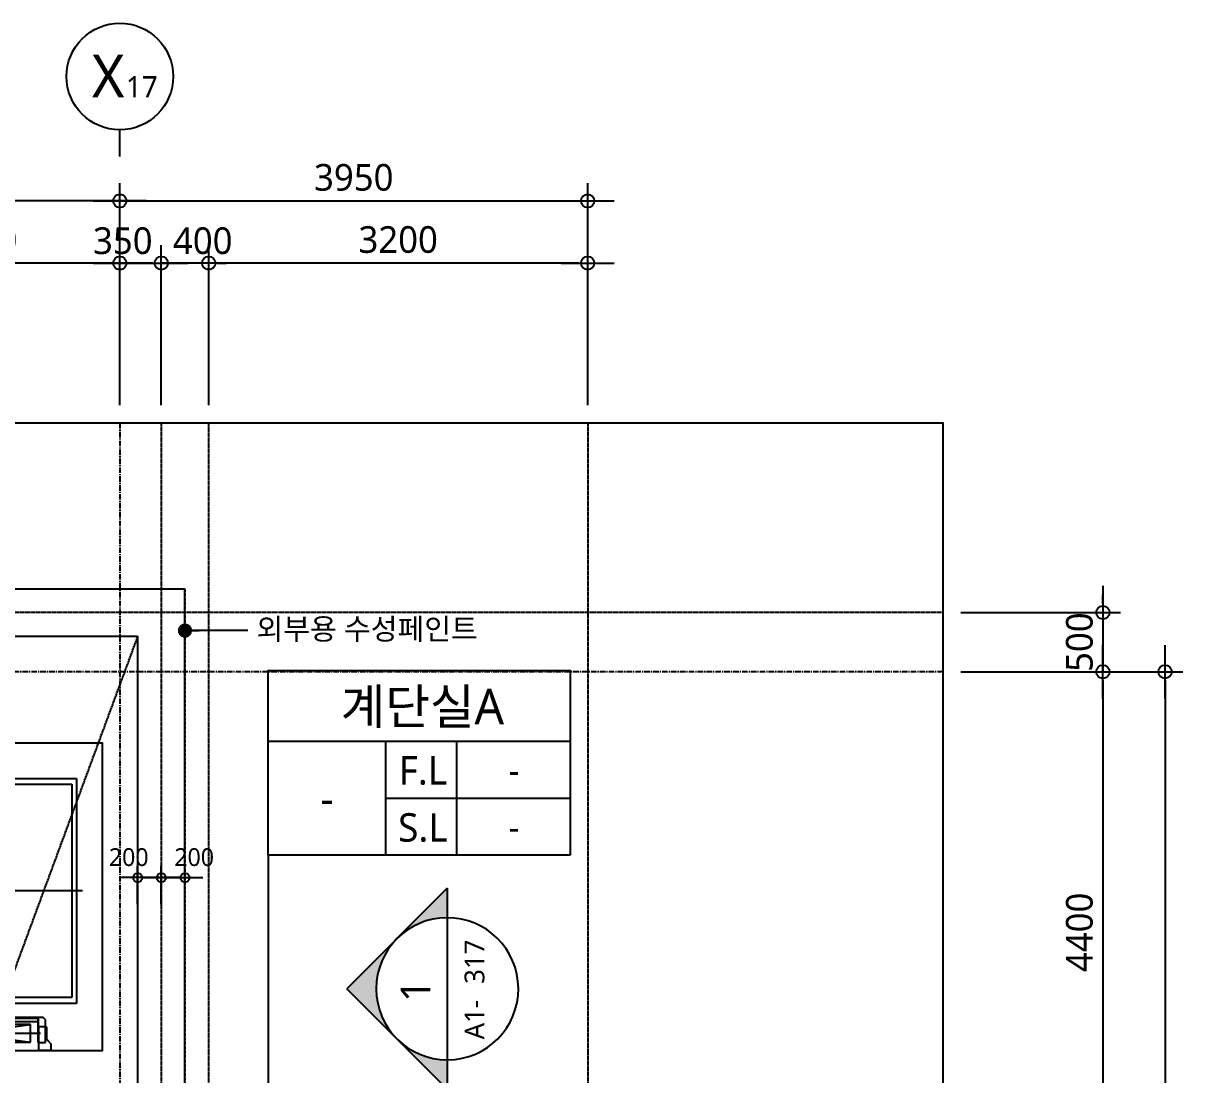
# Model space of a CAD drawing. Header units: millimetres. Extents: x -65167 to 413267, y -17142 to 66587.
# Drawn here: x 167254 to 177045, y 32335 to 41213 of the extents above; entities that cross this region are included whole.
import ezdxf
from ezdxf.enums import TextEntityAlignment as Align

# ---------------------------------------------------------------- set-up
doc = ezdxf.new("R2010")
doc.units = ezdxf.units.MM
doc.header["$LTSCALE"] = 75
doc.header["$MEASUREMENT"] = 0
doc.header["$PDSIZE"] = -10
doc.linetypes.add('-HID', pattern=[2.5, 1.5, -1])
doc.linetypes.add('CENTER', pattern=[2, 1.25, -0.25, 0.25, -0.25])
doc.layers.get('0').update_dxf_attribs({"linetype": 'CONTINUOUS'})
doc.layers.get('Defpoints').update_dxf_attribs({"color": 171, "linetype": 'CONTINUOUS'})
for name, color, linetype in [('CEN(ST)', 1, 'CENTER'), ('CON', 2, 'CONTINUOUS'), ('ELEV', 253, 'CONTINUOUS'), ('HID-CON', 251, '-HID'), ('LED', 7, 'CONTINUOUS'), ('NDIM', 7, 'CONTINUOUS'), ('SYM', 7, 'CONTINUOUS'), ('SYM(AXIS)', 7, 'CONTINUOUS'), ('TEXT', 3, 'CONTINUOUS'), ('TEXT(AXIS)', 2, 'CONTINUOUS'), ('TEXT(MIN)', 7, 'CONTINUOUS'), ('TEXT(실명)', 3, 'CONTINUOUS'), ('TEXT-기입', 6, 'CONTINUOUS'), ('TITLE', 7, 'CONTINUOUS')]:
    doc.layers.add(name, color=color, linetype=linetype)
doc.styles.add('CGS', font='cgse', dxfattribs={"bigfont": 'cgs'})
doc.styles.add('나눔바른고딕', font='NanumBarunGothic.ttf')
doc.dimstyles.new('NDIM 1200', dxfattribs={"dimscale": 75, "dimtxt": 3, "dimasz": 1, "dimexe": 2, "dimexo": 2, "dimgap": 1, "dimtad": 1, "dimdec": 0, "dimdsep": 46, "dimtxsty": 'CGS', "dimblk": 'DOT0', "dimcen": 1, "dimdle": 8, "dimclrd": 256, "dimclre": 256, "dimclrt": 256, "dimadec": 0, "dimazin": 0, "dimtfac": 1, "dimtdec": 0, "dimtix": 1, "dimtmove": 2, "dimatfit": 3, "dimldrblk": 'DOT0', "dimfxl": 1, "dimtolj": 1, "dimtzin": 0, "dimlwd": -1, "dimlwe": -1, "dimarcsym": 0})

# ---------------------------------------------------------------- blocks, each defined once
blk = doc.blocks.new('중층평면도')
at = {"layer": 'CEN(ST)', "ltscale": 0.1}
for p, q in [((80387.5, -6404.5), (80387.5, -15425.4)), ((80787.5, -19904.5), (80787.5, -6404.5)), ((83987.5, -6404.5), (83987.5, -19904.5)), ((86987.5, -8004.5), (66787.5, -8004.5)), ((80187.5, -8204.5), (77787.5, -14704.5))]:
    blk.add_line(p, q, dxfattribs=at)
at = {"layer": 'CEN(ST)', "ltscale": 0.5}
for points in [[(80037.5, -6404.5), (80037.5, -19985.1)], [(86987.5, -8504.5), (66787.5, -8504.5)]]:
    blk.add_lwpolyline(points, dxfattribs=at)
at = {"layer": 'CON', "ltscale": 0.1}
for p, q in [((69587.5, -7804.5), (80587.5, -7804.5)), ((80587.5, -12704.5), (80587.5, -7804.5)), ((77787.5, -8204.5), (80187.5, -8204.5)), ((80187.5, -8204.5), (80187.5, -14704.5))]:
    blk.add_line(p, q, dxfattribs=at)
at = {"layer": 'Defpoints', "ltscale": 10000}
blk.add_lwpolyline([(86987.5, -19985.1), (66787.5, -19985.1), (66787.5, -6404.5), (86987.5, -6404.5)], close=True, dxfattribs=at)
at = {"layer": 'HID-CON', "linetype": '-HID', "ltscale": 0.2}
for points in [[(76437.5, -7804.5), (80587.5, -7804.5)], [(80587.5, -7804.5), (80587.5, -12704.5)]]:
    blk.add_lwpolyline(points, dxfattribs=at)
blk = doc.blocks.new('A$C2F20087E')
at = {"layer": 'SYM(AXIS)'}
blk.add_line((600, 0), (600, 300), dxfattribs=at)
blk.add_circle((600, 900), 600, dxfattribs=at)
blk = doc.blocks.new('DOT0')
blk.add_line((-3, 0), (3, 0))
at = {"color": 6}
blk.add_circle((0, 0), 0.75, dxfattribs=at)
blk = doc.blocks.new('*D974')
at = {"layer": 'Defpoints', "color": 0, "ltscale": 0.4, "transparency": 16777216}
for p in [(157070, 39712.5), (157070, 37837.5), (168070, 37837.5)]:
    blk.add_point(p, dxfattribs=at)
at = {"layer": 'NDIM', "ltscale": 0.4, "transparency": 16777216}
for p, q in [((157070, 37987.5), (157070, 39862.5)), ((168070, 37987.5), (168070, 39862.5)), ((167995, 39712.5), (157145, 39712.5))]:
    blk.add_line(p, q, dxfattribs=at)
at = {"layer": 'NDIM', "ltscale": 0.4, "transparency": 16777216, "xscale": 75, "yscale": 75, "zscale": 75, "rotation": 180}
blk.add_blockref('DOT0', (157070, 39712.5), dxfattribs=at)
at = {"layer": 'NDIM', "ltscale": 0.4, "transparency": 16777216, "xscale": 75, "yscale": 75, "zscale": 75}
blk.add_blockref('DOT0', (168070, 39712.5), dxfattribs=at)
at = {"layer": 'NDIM', "ltscale": 0.4, "transparency": 16777216, "insert": (162570, 39909.7), "char_height": 225, "attachment_point": 5, "style": '나눔바른고딕'}
blk.add_mtext('\\A1;11000', dxfattribs=at)
blk = doc.blocks.new('*D975')
at = {"layer": 'Defpoints', "color": 0, "ltscale": 0.4, "transparency": 16777216}
for p in [(165670, 39187.5), (165670, 37837.5), (168070, 37837.5)]:
    blk.add_point(p, dxfattribs=at)
at = {"layer": 'NDIM', "ltscale": 0.4, "transparency": 16777216}
for p, q in [((165670, 37987.5), (165670, 39337.5)), ((168070, 37987.5), (168070, 39337.5)), ((167995, 39187.5), (165745, 39187.5))]:
    blk.add_line(p, q, dxfattribs=at)
at = {"layer": 'NDIM', "ltscale": 0.4, "transparency": 16777216, "xscale": 75, "yscale": 75, "zscale": 75, "rotation": 180}
blk.add_blockref('DOT0', (165670, 39187.5), dxfattribs=at)
at = {"layer": 'NDIM', "ltscale": 0.4, "transparency": 16777216, "xscale": 75, "yscale": 75, "zscale": 75}
blk.add_blockref('DOT0', (168070, 39187.5), dxfattribs=at)
at = {"layer": 'NDIM', "ltscale": 0.4, "transparency": 16777216, "insert": (166870, 39384.7), "char_height": 225, "attachment_point": 5, "style": '나눔바른고딕'}
blk.add_mtext('\\A1;2400', dxfattribs=at)
blk = doc.blocks.new('*D979')
at = {"layer": 'Defpoints', "color": 0, "ltscale": 0.4, "transparency": 16777216}
for p in [(168070, 39187.5), (168070, 37837.5), (168420, 37837.5)]:
    blk.add_point(p, dxfattribs=at)
at = {"layer": 'NDIM', "ltscale": 0.4, "transparency": 16777216}
for p, q in [((168070, 37987.5), (168070, 39337.5)), ((168420, 37987.5), (168420, 39337.5)), ((168345, 39187.5), (168145, 39187.5))]:
    blk.add_line(p, q, dxfattribs=at)
at = {"layer": 'NDIM', "ltscale": 0.4, "transparency": 16777216, "xscale": 75, "yscale": 75, "zscale": 75, "rotation": 180}
blk.add_blockref('DOT0', (168070, 39187.5), dxfattribs=at)
at = {"layer": 'NDIM', "ltscale": 0.4, "transparency": 16777216, "xscale": 75, "yscale": 75, "zscale": 75}
blk.add_blockref('DOT0', (168420, 39187.5), dxfattribs=at)
at = {"layer": 'NDIM', "ltscale": 0.4, "transparency": 16777216, "insert": (168095, 39375), "char_height": 225, "attachment_point": 5, "style": '나눔바른고딕'}
blk.add_mtext('\\A1;350', dxfattribs=at)
blk = doc.blocks.new('*D980')
at = {"layer": 'Defpoints', "color": 0, "ltscale": 0.4, "transparency": 16777216}
for p in [(168820, 39187.5), (168820, 37837.5), (172020, 37837.5)]:
    blk.add_point(p, dxfattribs=at)
at = {"layer": 'NDIM', "ltscale": 0.4, "transparency": 16777216}
for p, q in [((168820, 37987.5), (168820, 39337.5)), ((172020, 37987.5), (172020, 39337.5)), ((171945, 39187.5), (168895, 39187.5))]:
    blk.add_line(p, q, dxfattribs=at)
at = {"layer": 'NDIM', "ltscale": 0.4, "transparency": 16777216, "xscale": 75, "yscale": 75, "zscale": 75, "rotation": 180}
blk.add_blockref('DOT0', (168820, 39187.5), dxfattribs=at)
at = {"layer": 'NDIM', "ltscale": 0.4, "transparency": 16777216, "xscale": 75, "yscale": 75, "zscale": 75}
blk.add_blockref('DOT0', (172020, 39187.5), dxfattribs=at)
at = {"layer": 'NDIM', "ltscale": 0.4, "transparency": 16777216, "insert": (170420, 39384.8), "char_height": 225, "attachment_point": 5, "style": '나눔바른고딕'}
blk.add_mtext('\\A1;3200', dxfattribs=at)
blk = doc.blocks.new('*D981')
at = {"layer": 'Defpoints', "color": 0, "ltscale": 0.4, "transparency": 16777216}
for p in [(168420, 39187.5), (168420, 37837.5), (168820, 37837.5)]:
    blk.add_point(p, dxfattribs=at)
at = {"layer": 'NDIM', "ltscale": 0.4, "transparency": 16777216}
for p, q in [((168420, 37987.5), (168420, 39337.5)), ((168820, 37987.5), (168820, 39337.5)), ((168345, 39187.5), (168270, 39187.5)), ((168820, 39187.5), (168420, 39187.5)), ((168895, 39187.5), (168970, 39187.5))]:
    blk.add_line(p, q, dxfattribs=at)
at = {"layer": 'NDIM', "ltscale": 0.4, "transparency": 16777216, "xscale": 75, "yscale": 75, "zscale": 75}
blk.add_blockref('DOT0', (168420, 39187.5), dxfattribs=at)
at = {"layer": 'NDIM', "ltscale": 0.4, "transparency": 16777216, "xscale": 75, "yscale": 75, "zscale": 75, "rotation": 180}
blk.add_blockref('DOT0', (168820, 39187.5), dxfattribs=at)
at = {"layer": 'NDIM', "ltscale": 0.4, "transparency": 16777216, "insert": (168770, 39375), "char_height": 225, "attachment_point": 5, "style": '나눔바른고딕'}
blk.add_mtext('\\A1;400', dxfattribs=at)
blk = doc.blocks.new('*D982')
at = {"layer": 'Defpoints', "color": 0, "ltscale": 0.4, "transparency": 16777216}
for p in [(172020, 39712.5), (168070, 37837.5), (172020, 37837.5)]:
    blk.add_point(p, dxfattribs=at)
at = {"layer": 'NDIM', "ltscale": 0.4, "transparency": 16777216}
for p, q in [((168070, 37987.5), (168070, 39862.5)), ((172020, 37987.5), (172020, 39862.5)), ((168145, 39712.5), (171945, 39712.5))]:
    blk.add_line(p, q, dxfattribs=at)
at = {"layer": 'NDIM', "ltscale": 0.4, "transparency": 16777216, "xscale": 75, "yscale": 75, "zscale": 75, "rotation": 180}
blk.add_blockref('DOT0', (168070, 39712.5), dxfattribs=at)
at = {"layer": 'NDIM', "ltscale": 0.4, "transparency": 16777216, "xscale": 75, "yscale": 75, "zscale": 75}
blk.add_blockref('DOT0', (172020, 39712.5), dxfattribs=at)
at = {"layer": 'NDIM', "ltscale": 0.4, "transparency": 16777216, "insert": (170045, 39909.8), "char_height": 225, "attachment_point": 5, "style": '나눔바른고딕'}
blk.add_mtext('\\A1;3950', dxfattribs=at)
blk = doc.blocks.new('*D996')
at = {"layer": 'Defpoints', "color": 0, "ltscale": 0.4, "transparency": 16777216}
for p in [(168220, 33999.2), (168220, 33674.1), (168420, 33674.1)]:
    blk.add_point(p, dxfattribs=at)
at = {"layer": 'NDIM', "ltscale": 0.4, "transparency": 16777216}
for p, q in [((168220, 33774.1), (168220, 34099.2)), ((168420, 33774.1), (168420, 34099.2)), ((168370, 33999.2), (168270, 33999.2))]:
    blk.add_line(p, q, dxfattribs=at)
at = {"layer": 'NDIM', "ltscale": 0.4, "transparency": 16777216, "xscale": 50, "yscale": 50, "zscale": 50, "rotation": 180}
blk.add_blockref('DOT0', (168220, 33999.2), dxfattribs=at)
at = {"layer": 'NDIM', "ltscale": 0.4, "transparency": 16777216, "xscale": 50, "yscale": 50, "zscale": 50}
blk.add_blockref('DOT0', (168420, 33999.2), dxfattribs=at)
at = {"layer": 'NDIM', "ltscale": 0.4, "transparency": 16777216, "insert": (168145, 34171.7), "char_height": 150, "attachment_point": 5, "style": '나눔바른고딕'}
blk.add_mtext('\\A1;200', dxfattribs=at)
blk = doc.blocks.new('*D997')
at = {"layer": 'Defpoints', "color": 0, "ltscale": 0.4, "transparency": 16777216}
for p in [(168620, 33999.2), (168420, 33674.1), (168620, 33674.1)]:
    blk.add_point(p, dxfattribs=at)
at = {"layer": 'NDIM', "ltscale": 0.4, "transparency": 16777216}
for p, q in [((168420, 33774.1), (168420, 34099.2)), ((168620, 33774.1), (168620, 34099.2)), ((168470, 33999.2), (168570, 33999.2))]:
    blk.add_line(p, q, dxfattribs=at)
at = {"layer": 'NDIM', "ltscale": 0.4, "transparency": 16777216, "xscale": 50, "yscale": 50, "zscale": 50, "rotation": 180}
blk.add_blockref('DOT0', (168420, 33999.2), dxfattribs=at)
at = {"layer": 'NDIM', "ltscale": 0.4, "transparency": 16777216, "xscale": 50, "yscale": 50, "zscale": 50}
blk.add_blockref('DOT0', (168620, 33999.2), dxfattribs=at)
at = {"layer": 'NDIM', "ltscale": 0.4, "transparency": 16777216, "insert": (168697.5, 34171.7), "char_height": 150, "attachment_point": 5, "style": '나눔바른고딕'}
blk.add_mtext('\\A1;200', dxfattribs=at)
blk = doc.blocks.new('elev box')
at = {"layer": 'Defpoints', "ltscale": 0.1}
blk.add_lwpolyline([(177925.8, 252790.2), (177925.8, 255390.2), (180025.8, 255390.2), (180025.8, 252790.2)], close=True, dxfattribs=at)
at = {"layer": 'ELEV'}
for p, q in [((178110.8, 255090.2), (179810.8, 255090.2)), ((179810.8, 255090.2), (179810.8, 253190.2)), ((178170.8, 255040.2), (179770.8, 255040.2)), ((179770.8, 255040.2), (179770.8, 253240.2)), ((179860.8, 254140.2), (177470.4, 254140.2)), ((179770.8, 253240.2), (178170.8, 253240.2)), ((179810.8, 253190.2), (178110.8, 253190.2)), ((179527.8, 253072.2), (178213.8, 253072.2)), ((178258.8, 253066.2), (179482.8, 253066.2)), ((179482.8, 253035.2), (178258.8, 253035.2)), ((178320.8, 252862.2), (179420.8, 253012.2)), ((179420.8, 253012.2), (178320.8, 253012.2)), ((178320.8, 253012.2), (179420.8, 252862.2)), ((179420.8, 252862.2), (179420.8, 253012.2)), ((179482.8, 253072.2), (179482.8, 252861.2)), ((179488.8, 252861.2), (179488.8, 253072.2)), ((179547.8, 253052.2), (179527.8, 253072.2)), ((179547.8, 252861.2), (179547.8, 253052.2)), ((179506.8, 252937.2), (178234.8, 252937.3)), ((179492.8, 252864.8), (179492.8, 252995.2)), ((179492.8, 252995.2), (179547.8, 252995.2)), ((179547.8, 252995.2), (179547.8, 252995.2)), ((179547.8, 252995.2), (179555.8, 252990.2)), ((179555.8, 252990.2), (179555.8, 252898.1)), ((178320.8, 252862.2), (179420.8, 252862.2)), ((179482.8, 252861.2), (179547.8, 252861.2)), ((179492.8, 252790.2), (179492.8, 252864.8)), ((179561.1, 252884.5), (179567.8, 252877.3)), ((179567.8, 252877.3), (179592.8, 252850.2)), ((179592.8, 252850.2), (179592.8, 252790.2)), ((179492.8, 252796.2), (179592.8, 252796.2)), ((179592.8, 252790.2), (179492.8, 252790.2)), ((179527.8, 252785.2), (179527.8, 252801.2)), ((179562.8, 252785.2), (179562.8, 252801.2))]:
    blk.add_line(p, q, dxfattribs=at)
blk.add_arc((179575.8, 252898.1), 20, 180, 222.76883, dxfattribs=at)
blk = doc.blocks.new('*D1028')
at = {"layer": 'Defpoints', "color": 0, "ltscale": 0.4, "transparency": 16777216}
for p in [(175020, 35737.5), (175020, 25537.5), (176895, 25537.5)]:
    blk.add_point(p, dxfattribs=at)
at = {"layer": 'NDIM', "ltscale": 0.4, "transparency": 16777216}
for p, q in [((175170, 35737.5), (177045, 35737.5)), ((176895, 35662.5), (176895, 25612.5)), ((175170, 25537.5), (177045, 25537.5))]:
    blk.add_line(p, q, dxfattribs=at)
at = {"layer": 'NDIM', "ltscale": 0.4, "transparency": 16777216, "xscale": 75, "yscale": 75, "zscale": 75}
for p, rotation in [((176895, 35737.5), 90), ((176895, 25537.5), 270)]:
    blk.add_blockref('DOT0', p, dxfattribs=dict(at, rotation=rotation))
at = {"layer": 'NDIM', "ltscale": 0.4, "transparency": 16777216, "insert": (176697.8, 30637.5), "char_height": 225, "attachment_point": 5, "rotation": 90, "style": '나눔바른고딕'}
blk.add_mtext('\\A1;10200', dxfattribs=at)
blk = doc.blocks.new('*D1029')
at = {"layer": 'Defpoints', "color": 0, "ltscale": 0.4, "transparency": 16777216}
for p in [(175020, 35737.5), (175020, 31337.5), (176370, 31337.5)]:
    blk.add_point(p, dxfattribs=at)
at = {"layer": 'NDIM', "ltscale": 0.4, "transparency": 16777216}
for p, q in [((175170, 35737.5), (176520, 35737.5)), ((176370, 35662.5), (176370, 31412.5)), ((175170, 31337.5), (176520, 31337.5))]:
    blk.add_line(p, q, dxfattribs=at)
at = {"layer": 'NDIM', "ltscale": 0.4, "transparency": 16777216, "xscale": 75, "yscale": 75, "zscale": 75}
for p, rotation in [((176370, 35737.5), 90), ((176370, 31337.5), 270)]:
    blk.add_blockref('DOT0', p, dxfattribs=dict(at, rotation=rotation))
at = {"layer": 'NDIM', "ltscale": 0.4, "transparency": 16777216, "insert": (176172.8, 33537.5), "char_height": 225, "attachment_point": 5, "rotation": 90, "style": '나눔바른고딕'}
blk.add_mtext('\\A1;4400', dxfattribs=at)
blk = doc.blocks.new('*D1031')
at = {"layer": 'Defpoints', "color": 0, "ltscale": 0.4, "transparency": 16777216}
for p in [(175020, 36237.5), (175020, 35737.5), (176370, 35737.5)]:
    blk.add_point(p, dxfattribs=at)
at = {"layer": 'NDIM', "ltscale": 0.4, "transparency": 16777216}
for p, q in [((176370, 36312.5), (176370, 36387.5)), ((175170, 36237.5), (176520, 36237.5)), ((176370, 36237.5), (176370, 35737.5)), ((175170, 35737.5), (176520, 35737.5)), ((176370, 35662.5), (176370, 35587.5))]:
    blk.add_line(p, q, dxfattribs=at)
at = {"layer": 'NDIM', "ltscale": 0.4, "transparency": 16777216, "xscale": 75, "yscale": 75, "zscale": 75}
for p, rotation in [((176370, 36237.5), 270), ((176370, 35737.5), 90)]:
    blk.add_blockref('DOT0', p, dxfattribs=dict(at, rotation=rotation))
at = {"layer": 'NDIM', "ltscale": 0.4, "transparency": 16777216, "insert": (176172.8, 35987.5), "char_height": 225, "attachment_point": 5, "rotation": 90, "style": '나눔바른고딕'}
blk.add_mtext('\\A1;500', dxfattribs=at)
blk = doc.blocks.new('A$C51E23882')
at = {"layer": 'TITLE'}
blk.add_lwpolyline([(8500, 0), (0, 0), (0, 5200), (8500, 5200)], close=True, dxfattribs=at)
for points in [[(8500, 3200), (0, 3200)], [(3300, 3200), (3300, 0)], [(5300, 3200), (5300, 0)], [(3300, 1600), (8500, 1600)]]:
    blk.add_lwpolyline(points, dxfattribs=at)
at = {"layer": 'TITLE', "style": '나눔바른고딕'}
for s, p in [('F.L', (4352, 2378)), ('S.L', (4352, 778))]:
    blk.add_text(s, height=800, dxfattribs=at).set_placement(p, align=Align.MIDDLE)
blk = doc.blocks.new('_Dot')
at = {"color": 0, "linetype": 'ByBlock', "lineweight": -2}
blk.add_line((-0.5, 0), (-1, 0), dxfattribs=at)
at = {"color": 0, "linetype": 'ByBlock', "const_width": 0.5}
blk.add_lwpolyline([(-0.25, 0, 1), (0.25, 0, 1)], format="xyb", close=True, dxfattribs=at)
blk = doc.blocks.new('qw')
at = {"layer": 'SYM'}
h = blk.add_hatch(color=256, dxfattribs=at)
h.paths.add_polyline_path([(169986.3, 33196.7), (170410.6, 33620.9, 0.414214), (170410.6, 32772.4)])
h.paths.add_polyline_path([(170410.6, 33620.9), (170834.9, 34045.2), (170834.9, 33796.7, 0.198912)])
h.paths.add_polyline_path([(170410.6, 32772.4, 0.198912), (170834.9, 32596.7), (170834.9, 32348.1)])
for p, q in [((170834.9, 34045.2), (169986.3, 33196.7)), ((170834.9, 34045.2), (170834.9, 33796.7)), ((170834.9, 33796.7), (170834.9, 32596.7)), ((170834.9, 32348.1), (169986.3, 33196.7)), ((170834.9, 32596.7), (170834.9, 31396.7)), ((170834.9, 31096.7), (170834.9, 30796.7))]:
    blk.add_line(p, q, dxfattribs=at)
blk.add_arc((170834.9, 33196.7), 600, 270.43571, 270, dxfattribs=at)

msp = doc.modelspace()

# ---------------------------------------------------------------- linework, layer by layer
at = {"ltscale": 10000}
msp.add_line((169150.1, 36085), (168620, 36085), dxfattribs=at)
at = {"layer": 'LED'}
msp.add_line((169323.1, 34189.3), (169323.1, 30532.4), dxfattribs=at)

# ---------------------------------------------------------------- block references
for name, p, xscale, yscale, zscale in [('A$C2F20087E', (167620, 40087.5), 0.75, 0.75, 0.75), ('A$C51E23882', (169323.1, 34189.3), 0.3, 0.3, 0.3)]:
    msp.add_blockref(name, p, dxfattribs=dict(xscale=xscale, yscale=yscale, zscale=zscale))
for name, p in [('중층평면도', (88032.5, 44242)), ('elev box', (-12105.8, -220252.7)), ('qw', (0, -135.3))]:
    msp.add_blockref(name, p)
at = {"layer": 'NDIM', "ltscale": 10000, "xscale": -120, "yscale": 120, "zscale": 120, "rotation": 359.9999999999992}
msp.add_blockref('_Dot', (168620, 36085), dxfattribs=at)

# ---------------------------------------------------------------- texts
at = {"layer": 'TEXT', "style": '나눔바른고딕'}
for s, height, p in [('317', 166.67, (171147.5, 33103.2)), ('1', 250, (170692.2, 32950.8)), ('A1-', 166.67, (171147.6, 32634.3))]:
    msp.add_text(s, height=height, rotation=90, dxfattribs=at).set_placement(p)
at = {"layer": 'TEXT(AXIS)', "style": '나눔바른고딕'}
for s, height, p in [('X', 360, (167971.3, 40765.5)), ('17', 180, (168255.7, 40675.5))]:
    msp.add_text(s, height=height, dxfattribs=at).set_placement(p, align=Align.MIDDLE)
at = {"layer": 'TEXT(MIN)', "style": '나눔바른고딕'}
msp.add_text('외부용 수성페인트', height=180, rotation=360, dxfattribs=at).set_placement((169224.1, 36098.8), align=Align.MIDDLE_LEFT)
at = {"layer": 'TEXT(실명)', "style": '나눔바른고딕'}
msp.add_text('계단실A', height=300, dxfattribs=at).set_placement((170624.4, 35447.5), align=Align.MIDDLE)
at = {"layer": 'TEXT-기입', "style": '나눔바른고딕'}
for p in [(171397.7, 34904.8), (171398, 34425.6)]:
    msp.add_text('-', height=210, dxfattribs=at).set_placement(p, align=Align.MIDDLE)
msp.add_text('-', height=270, dxfattribs=at).set_placement((169818.1, 34669.3), align=Align.MIDDLE_CENTER)

# ---------------------------------------------------------------- dimensions: what is measured, and where the dimension line sits
at = {"layer": 'NDIM', "ltscale": 0.4}
for base, p1, p2, angle, picture, middle in [((157070, 39712.5), (168070, 37837.5), (157070, 37837.5), 180, '*D974', (162570, 39909.7)), ((172020, 39712.5), (168070, 37837.5), (172020, 37837.5), 0, '*D982', (170045, 39909.8)), ((165670, 39187.5), (168070, 37837.5), (165670, 37837.5), 180, '*D975', (166870, 39384.7)), ((168820, 39187.5), (172020, 37837.5), (168820, 37837.5), 180, '*D980', (170420, 39384.8)), ((176370, 35737.5), (175020, 36237.5), (175020, 35737.5), 270, '*D1031', (176172.8, 35987.5)), ((176895, 25537.5), (175020, 35737.5), (175020, 25537.5), 270, '*D1028', (176697.8, 30637.5)), ((176370, 31337.5), (175020, 35737.5), (175020, 31337.5), 270, '*D1029', (176172.8, 33537.5))]:
    dim = msp.add_linear_dim(base=base, p1=p1, p2=p2, angle=angle, dimstyle='NDIM 1200', override={"dimtxsty": '나눔바른고딕'}, dxfattribs=at)
    dim.commit()
    dim.dimension.update_dxf_attribs({"geometry": picture, "text_midpoint": middle})
for base, p1, p2, override, picture, middle in [((168070, 39187.5), (168420, 37837.5), (168070, 37837.5), {"dimtxsty": '나눔바른고딕'}, '*D979', (168095, 39375)), ((168420, 39187.5), (168820, 37837.5), (168420, 37837.5), {"dimtxsty": '나눔바른고딕'}, '*D981', (168770, 39375)), ((168220, 33999.2), (168420, 33674.1), (168220, 33674.1), {"dimscale": 50, "dimtxsty": '나눔바른고딕'}, '*D996', (168145, 34171.7))]:
    dim = msp.add_linear_dim(base=base, p1=p1, p2=p2, angle=180, dimstyle='NDIM 1200', override=override, dxfattribs=at)
    dim.commit()
    dim.dimension.update_dxf_attribs({"geometry": picture, "text_midpoint": middle, "dimtype": 160})
dim = msp.add_linear_dim(base=(168620, 33999.2), p1=(168420, 33674.1), p2=(168620, 33674.1), dimstyle='NDIM 1200', override={"dimscale": 50, "dimtxsty": '나눔바른고딕'}, dxfattribs=at)
dim.commit()
dim.dimension.update_dxf_attribs({"geometry": '*D997', "text_midpoint": (168697.5, 34171.7), "dimtype": 160})

doc.saveas('drawing.dxf')
